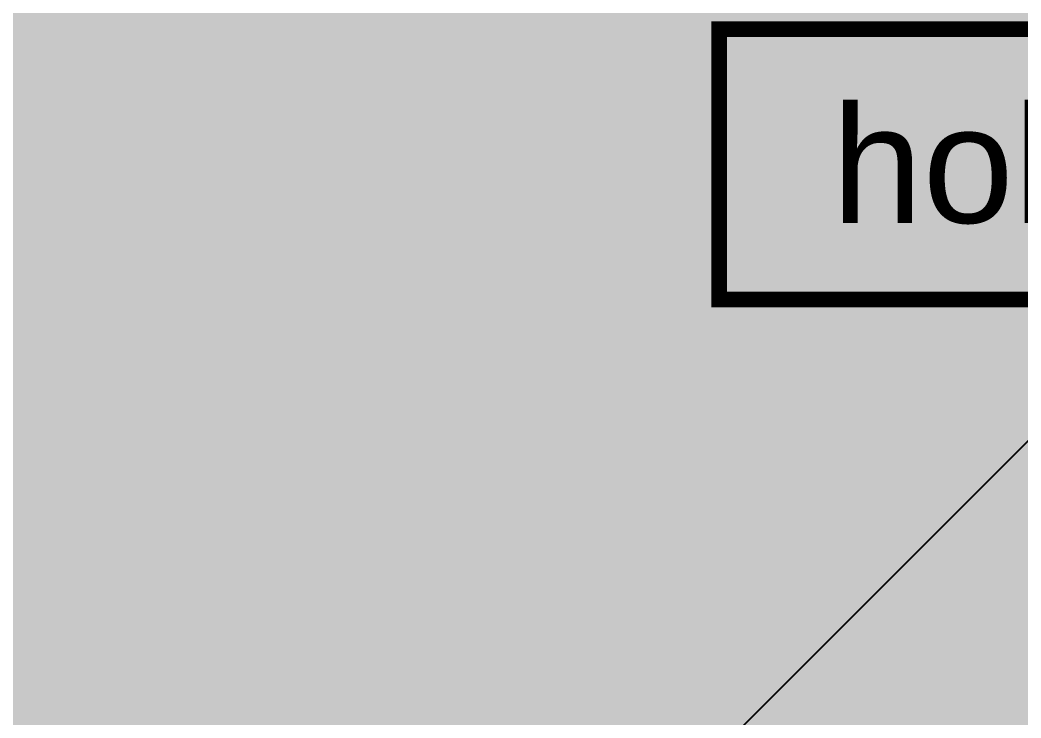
# Model space of a CAD drawing. Header units: metres. Extents: x 349122 to 349453, y 9281252 to 9281971.
# Drawn here: x 349264.2969 to 349264.5192, y 9281654.214 to 9281654.3691 of the extents above; entities that cross this region are included whole.
import ezdxf
from ezdxf.enums import TextEntityAlignment as Align

# ---------------------------------------------------------------- set-up
doc = ezdxf.new("R2010")
doc.units = ezdxf.units.M
doc.header["$LTSCALE"] = 0.25
doc.layers.add('ISO-3D', color=7, linetype='CONTINUOUS', lineweight=13)
doc.layers.add('LLAMADAS-NUM', color=30, linetype='CONTINUOUS', lineweight=25, true_color=0xc05014)
doc.styles.get("Standard").update_dxf_attribs({"font": 'arial.ttf'})

msp = doc.modelspace()

# ---------------------------------------------------------------- linework, layer by layer
at = {"layer": 'ISO-3D', "true_color": 0x9e9c96}
for points in [[(349264.3098, 9281654.38087), (349264.32279, 9281654.37337), (349264.29687, 9281654.3734), (349264.30986, 9281654.3659)], [(349264.33572, 9281654.38083), (349264.34871, 9281654.37333), (349264.32279, 9281654.37337), (349264.33578, 9281654.36587)], [(349264.36164, 9281654.38079), (349264.37463, 9281654.37329), (349264.34871, 9281654.37333), (349264.3617, 9281654.36583)], [(349264.38755, 9281654.38076), (349264.40054, 9281654.37326), (349264.37463, 9281654.37329), (349264.38762, 9281654.36579)], [(349264.41347, 9281654.38072), (349264.42646, 9281654.37322), (349264.40054, 9281654.37326), (349264.41353, 9281654.36576)], [(349264.43939, 9281654.38068), (349264.45238, 9281654.37318), (349264.42646, 9281654.37322), (349264.43945, 9281654.36572)], [(349264.46531, 9281654.38065), (349264.4783, 9281654.37315), (349264.45238, 9281654.37318), (349264.46537, 9281654.36568)], [(349264.49122, 9281654.38061), (349264.50421, 9281654.37311), (349264.4783, 9281654.37315), (349264.49129, 9281654.36565)], [(349264.51714, 9281654.38057), (349264.53013, 9281654.37307), (349264.50421, 9281654.37311), (349264.5172, 9281654.36561)], [(349264.29996, 9281654.37715), (349264.31282, 9281654.36973), (349264.28725, 9281654.36982), (349264.30011, 9281654.36239)], [(349264.32552, 9281654.37706), (349264.33838, 9281654.36964), (349264.31282, 9281654.36973), (349264.32567, 9281654.3623)], [(349264.35108, 9281654.37697), (349264.36394, 9281654.36955), (349264.33838, 9281654.36964), (349264.35124, 9281654.36221)], [(349264.37664, 9281654.37688), (349264.3895, 9281654.36945), (349264.36394, 9281654.36955), (349264.3768, 9281654.36212)], [(349264.4022, 9281654.37679), (349264.41506, 9281654.36936), (349264.3895, 9281654.36945), (349264.40236, 9281654.36203)], [(349264.42805, 9281654.37686), (349264.44091, 9281654.36944), (349264.41506, 9281654.36936), (349264.42792, 9281654.36194)], [(349264.4539, 9281654.37694), (349264.46676, 9281654.36952), (349264.44091, 9281654.36944), (349264.45377, 9281654.36202)], [(349264.47975, 9281654.37702), (349264.49261, 9281654.36959), (349264.46676, 9281654.36952), (349264.47962, 9281654.36209)], [(349264.5056, 9281654.37709), (349264.51846, 9281654.36967), (349264.49261, 9281654.36959), (349264.50547, 9281654.36217)], [(349264.53145, 9281654.37717), (349264.54431, 9281654.36974), (349264.51846, 9281654.36967), (349264.53132, 9281654.36224)], [(349264.29687, 9281654.3734), (349264.30986, 9281654.3659), (349264.28395, 9281654.36594), (349264.29694, 9281654.35844)], [(349264.32279, 9281654.37337), (349264.33578, 9281654.36587), (349264.30986, 9281654.3659), (349264.32285, 9281654.3584)], [(349264.34871, 9281654.37333), (349264.3617, 9281654.36583), (349264.33578, 9281654.36587), (349264.34877, 9281654.35837)], [(349264.37463, 9281654.37329), (349264.38762, 9281654.36579), (349264.3617, 9281654.36583), (349264.37469, 9281654.35833)], [(349264.40054, 9281654.37326), (349264.41353, 9281654.36576), (349264.38762, 9281654.36579), (349264.40061, 9281654.35829)], [(349264.42646, 9281654.37322), (349264.43945, 9281654.36572), (349264.41353, 9281654.36576), (349264.42652, 9281654.35826)], [(349264.45238, 9281654.37318), (349264.46537, 9281654.36568), (349264.43945, 9281654.36572), (349264.45244, 9281654.35822)], [(349264.4783, 9281654.37315), (349264.49129, 9281654.36565), (349264.46537, 9281654.36568), (349264.47836, 9281654.35818)], [(349264.50421, 9281654.37311), (349264.5172, 9281654.36561), (349264.49129, 9281654.36565), (349264.50428, 9281654.35815)], [(349264.53013, 9281654.37307), (349264.54312, 9281654.36557), (349264.5172, 9281654.36561), (349264.53019, 9281654.35811)], [(349264.28725, 9281654.36982), (349264.30011, 9281654.36239), (349264.27455, 9281654.36248), (349264.28741, 9281654.35506)], [(349264.31282, 9281654.36973), (349264.32567, 9281654.3623), (349264.30011, 9281654.36239), (349264.31297, 9281654.35497)], [(349264.33838, 9281654.36964), (349264.35124, 9281654.36221), (349264.32567, 9281654.3623), (349264.33853, 9281654.35488)], [(349264.36394, 9281654.36955), (349264.3768, 9281654.36212), (349264.35124, 9281654.36221), (349264.36409, 9281654.35479)], [(349264.3895, 9281654.36945), (349264.40236, 9281654.36203), (349264.3768, 9281654.36212), (349264.38966, 9281654.3547)], [(349264.41506, 9281654.36936), (349264.42792, 9281654.36194), (349264.40236, 9281654.36203), (349264.41522, 9281654.35461)], [(349264.44091, 9281654.36944), (349264.45377, 9281654.36202), (349264.42792, 9281654.36194), (349264.44078, 9281654.35452)], [(349264.46676, 9281654.36952), (349264.47962, 9281654.36209), (349264.45377, 9281654.36202), (349264.46663, 9281654.35459)], [(349264.49261, 9281654.36959), (349264.50547, 9281654.36217), (349264.47962, 9281654.36209), (349264.49248, 9281654.35467)], [(349264.51846, 9281654.36967), (349264.53132, 9281654.36224), (349264.50547, 9281654.36217), (349264.51833, 9281654.35474)], [(349264.28395, 9281654.36594), (349264.29694, 9281654.35844), (349264.27102, 9281654.35848), (349264.28401, 9281654.35098)], [(349264.30986, 9281654.3659), (349264.32285, 9281654.3584), (349264.29694, 9281654.35844), (349264.30993, 9281654.35094)], [(349264.33578, 9281654.36587), (349264.34877, 9281654.35837), (349264.32285, 9281654.3584), (349264.33585, 9281654.3509)], [(349264.3617, 9281654.36583), (349264.37469, 9281654.35833), (349264.34877, 9281654.35837), (349264.36176, 9281654.35087)], [(349264.38762, 9281654.36579), (349264.40061, 9281654.35829), (349264.37469, 9281654.35833), (349264.38768, 9281654.35083)], [(349264.41353, 9281654.36576), (349264.42652, 9281654.35826), (349264.40061, 9281654.35829), (349264.4136, 9281654.35079)], [(349264.43945, 9281654.36572), (349264.45244, 9281654.35822), (349264.42652, 9281654.35826), (349264.43951, 9281654.35076)], [(349264.46537, 9281654.36568), (349264.47836, 9281654.35818), (349264.45244, 9281654.35822), (349264.46543, 9281654.35072)], [(349264.49129, 9281654.36565), (349264.50428, 9281654.35815), (349264.47836, 9281654.35818), (349264.49135, 9281654.35068)], [(349264.5172, 9281654.36561), (349264.53019, 9281654.35811), (349264.50428, 9281654.35815), (349264.51727, 9281654.35065)], [(349264.30011, 9281654.36239), (349264.31297, 9281654.35497), (349264.28741, 9281654.35506), (349264.30027, 9281654.34764)], [(349264.32567, 9281654.3623), (349264.33853, 9281654.35488), (349264.31297, 9281654.35497), (349264.32583, 9281654.34755)], [(349264.35124, 9281654.36221), (349264.36409, 9281654.35479), (349264.33853, 9281654.35488), (349264.35139, 9281654.34745)], [(349264.3768, 9281654.36212), (349264.38966, 9281654.3547), (349264.36409, 9281654.35479), (349264.37695, 9281654.34736)], [(349264.40236, 9281654.36203), (349264.41522, 9281654.35461), (349264.38966, 9281654.3547), (349264.40251, 9281654.34727)], [(349264.42792, 9281654.36194), (349264.44078, 9281654.35452), (349264.41522, 9281654.35461), (349264.42808, 9281654.34718)], [(349264.45377, 9281654.36202), (349264.46663, 9281654.35459), (349264.44078, 9281654.35452), (349264.45364, 9281654.34709)], [(349264.47962, 9281654.36209), (349264.49248, 9281654.35467), (349264.46663, 9281654.35459), (349264.47949, 9281654.34717)], [(349264.50547, 9281654.36217), (349264.51833, 9281654.35474), (349264.49248, 9281654.35467), (349264.50534, 9281654.34724)], [(349264.53132, 9281654.36224), (349264.54418, 9281654.35482), (349264.51833, 9281654.35474), (349264.53118, 9281654.34732)], [(349264.29694, 9281654.35844), (349264.30993, 9281654.35094), (349264.28401, 9281654.35098), (349264.297, 9281654.34348)], [(349264.32285, 9281654.3584), (349264.33585, 9281654.3509), (349264.30993, 9281654.35094), (349264.32292, 9281654.34344)], [(349264.34877, 9281654.35837), (349264.36176, 9281654.35087), (349264.33585, 9281654.3509), (349264.34884, 9281654.3434)], [(349264.37469, 9281654.35833), (349264.38768, 9281654.35083), (349264.36176, 9281654.35087), (349264.37475, 9281654.34337)], [(349264.40061, 9281654.35829), (349264.4136, 9281654.35079), (349264.38768, 9281654.35083), (349264.40067, 9281654.34333)], [(349264.42652, 9281654.35826), (349264.43951, 9281654.35076), (349264.4136, 9281654.35079), (349264.42659, 9281654.34329)], [(349264.45244, 9281654.35822), (349264.46543, 9281654.35072), (349264.43951, 9281654.35076), (349264.45251, 9281654.34326)], [(349264.47836, 9281654.35818), (349264.49135, 9281654.35068), (349264.46543, 9281654.35072), (349264.47842, 9281654.34322)], [(349264.50428, 9281654.35815), (349264.51727, 9281654.35065), (349264.49135, 9281654.35068), (349264.50434, 9281654.34318)], [(349264.53019, 9281654.35811), (349264.54318, 9281654.35061), (349264.51727, 9281654.35065), (349264.53026, 9281654.34315)], [(349264.28741, 9281654.35506), (349264.30027, 9281654.34764), (349264.27471, 9281654.34773), (349264.28757, 9281654.3403)], [(349264.31297, 9281654.35497), (349264.32583, 9281654.34755), (349264.30027, 9281654.34764), (349264.31313, 9281654.34021)], [(349264.33853, 9281654.35488), (349264.35139, 9281654.34745), (349264.32583, 9281654.34755), (349264.33869, 9281654.34012)], [(349264.36409, 9281654.35479), (349264.37695, 9281654.34736), (349264.35139, 9281654.34745), (349264.36425, 9281654.34003)], [(349264.38966, 9281654.3547), (349264.40251, 9281654.34727), (349264.37695, 9281654.34736), (349264.38981, 9281654.33994)], [(349264.41522, 9281654.35461), (349264.42808, 9281654.34718), (349264.40251, 9281654.34727), (349264.41537, 9281654.33985)], [(349264.44078, 9281654.35452), (349264.45364, 9281654.34709), (349264.42808, 9281654.34718), (349264.44093, 9281654.33976)], [(349264.46663, 9281654.35459), (349264.47949, 9281654.34717), (349264.45364, 9281654.34709), (349264.4665, 9281654.33967)], [(349264.49248, 9281654.35467), (349264.50534, 9281654.34724), (349264.47949, 9281654.34717), (349264.49234, 9281654.33974)], [(349264.51833, 9281654.35474), (349264.53118, 9281654.34732), (349264.50534, 9281654.34724), (349264.51819, 9281654.33982)], [(349264.28401, 9281654.35098), (349264.297, 9281654.34348), (349264.27108, 9281654.34351), (349264.28407, 9281654.33601)], [(349264.30993, 9281654.35094), (349264.32292, 9281654.34344), (349264.297, 9281654.34348), (349264.30999, 9281654.33598)], [(349264.33585, 9281654.3509), (349264.34884, 9281654.3434), (349264.32292, 9281654.34344), (349264.33591, 9281654.33594)], [(349264.36176, 9281654.35087), (349264.37475, 9281654.34337), (349264.34884, 9281654.3434), (349264.36183, 9281654.3359)], [(349264.38768, 9281654.35083), (349264.40067, 9281654.34333), (349264.37475, 9281654.34337), (349264.38774, 9281654.33587)], [(349264.4136, 9281654.35079), (349264.42659, 9281654.34329), (349264.40067, 9281654.34333), (349264.41366, 9281654.33583)], [(349264.43951, 9281654.35076), (349264.45251, 9281654.34326), (349264.42659, 9281654.34329), (349264.43958, 9281654.33579)], [(349264.46543, 9281654.35072), (349264.47842, 9281654.34322), (349264.45251, 9281654.34326), (349264.4655, 9281654.33576)], [(349264.49135, 9281654.35068), (349264.50434, 9281654.34318), (349264.47842, 9281654.34322), (349264.49141, 9281654.33572)], [(349264.51727, 9281654.35065), (349264.53026, 9281654.34315), (349264.50434, 9281654.34318), (349264.51733, 9281654.33568)], [(349264.30027, 9281654.34764), (349264.31313, 9281654.34021), (349264.28757, 9281654.3403), (349264.30043, 9281654.33288)], [(349264.32583, 9281654.34755), (349264.33869, 9281654.34012), (349264.31313, 9281654.34021), (349264.32599, 9281654.33279)], [(349264.35139, 9281654.34745), (349264.36425, 9281654.34003), (349264.33869, 9281654.34012), (349264.35155, 9281654.3327)], [(349264.37695, 9281654.34736), (349264.38981, 9281654.33994), (349264.36425, 9281654.34003), (349264.37711, 9281654.33261)], [(349264.40251, 9281654.34727), (349264.41537, 9281654.33985), (349264.38981, 9281654.33994), (349264.40267, 9281654.33252)], [(349264.42808, 9281654.34718), (349264.44093, 9281654.33976), (349264.41537, 9281654.33985), (349264.42823, 9281654.33242)], [(349264.45364, 9281654.34709), (349264.4665, 9281654.33967), (349264.44093, 9281654.33976), (349264.45379, 9281654.33233)], [(349264.47949, 9281654.34717), (349264.49234, 9281654.33974), (349264.4665, 9281654.33967), (349264.47935, 9281654.33224)], [(349264.50534, 9281654.34724), (349264.51819, 9281654.33982), (349264.49234, 9281654.33974), (349264.5052, 9281654.33232)], [(349264.53118, 9281654.34732), (349264.54404, 9281654.33989), (349264.51819, 9281654.33982), (349264.53105, 9281654.33239)], [(349264.297, 9281654.34348), (349264.30999, 9281654.33598), (349264.28407, 9281654.33601), (349264.29706, 9281654.32851)], [(349264.32292, 9281654.34344), (349264.33591, 9281654.33594), (349264.30999, 9281654.33598), (349264.32298, 9281654.32848)], [(349264.34884, 9281654.3434), (349264.36183, 9281654.3359), (349264.33591, 9281654.33594), (349264.3489, 9281654.32844)], [(349264.37475, 9281654.34337), (349264.38774, 9281654.33587), (349264.36183, 9281654.3359), (349264.37482, 9281654.3284)], [(349264.40067, 9281654.34333), (349264.41366, 9281654.33583), (349264.38774, 9281654.33587), (349264.40073, 9281654.32837)], [(349264.42659, 9281654.34329), (349264.43958, 9281654.33579), (349264.41366, 9281654.33583), (349264.42665, 9281654.32833)], [(349264.45251, 9281654.34326), (349264.4655, 9281654.33576), (349264.43958, 9281654.33579), (349264.45257, 9281654.32829)], [(349264.47842, 9281654.34322), (349264.49141, 9281654.33572), (349264.4655, 9281654.33576), (349264.47849, 9281654.32826)], [(349264.50434, 9281654.34318), (349264.51733, 9281654.33568), (349264.49141, 9281654.33572), (349264.5044, 9281654.32822)], [(349264.53026, 9281654.34315), (349264.54325, 9281654.33565), (349264.51733, 9281654.33568), (349264.53032, 9281654.32818)], [(349264.28757, 9281654.3403), (349264.30043, 9281654.33288), (349264.27487, 9281654.33297), (349264.28773, 9281654.32555)], [(349264.31313, 9281654.34021), (349264.32599, 9281654.33279), (349264.30043, 9281654.33288), (349264.31329, 9281654.32545)], [(349264.33869, 9281654.34012), (349264.35155, 9281654.3327), (349264.32599, 9281654.33279), (349264.33885, 9281654.32536)], [(349264.36425, 9281654.34003), (349264.37711, 9281654.33261), (349264.35155, 9281654.3327), (349264.36441, 9281654.32527)], [(349264.38981, 9281654.33994), (349264.40267, 9281654.33252), (349264.37711, 9281654.33261), (349264.38997, 9281654.32518)], [(349264.41537, 9281654.33985), (349264.42823, 9281654.33242), (349264.40267, 9281654.33252), (349264.41553, 9281654.32509)], [(349264.44093, 9281654.33976), (349264.45379, 9281654.33233), (349264.42823, 9281654.33242), (349264.44109, 9281654.325)], [(349264.4665, 9281654.33967), (349264.47935, 9281654.33224), (349264.45379, 9281654.33233), (349264.46665, 9281654.32491)], [(349264.49234, 9281654.33974), (349264.5052, 9281654.33232), (349264.47935, 9281654.33224), (349264.49221, 9281654.32482)], [(349264.51819, 9281654.33982), (349264.53105, 9281654.33239), (349264.5052, 9281654.33232), (349264.51806, 9281654.32489)], [(349264.28407, 9281654.33601), (349264.29706, 9281654.32851), (349264.27115, 9281654.32855), (349264.28414, 9281654.32105)], [(349264.30999, 9281654.33598), (349264.32298, 9281654.32848), (349264.29706, 9281654.32851), (349264.31005, 9281654.32101)], [(349264.33591, 9281654.33594), (349264.3489, 9281654.32844), (349264.32298, 9281654.32848), (349264.33597, 9281654.32098)], [(349264.36183, 9281654.3359), (349264.37482, 9281654.3284), (349264.3489, 9281654.32844), (349264.36189, 9281654.32094)], [(349264.38774, 9281654.33587), (349264.40073, 9281654.32837), (349264.37482, 9281654.3284), (349264.38781, 9281654.3209)], [(349264.41366, 9281654.33583), (349264.42665, 9281654.32833), (349264.40073, 9281654.32837), (349264.41372, 9281654.32087)], [(349264.43958, 9281654.33579), (349264.45257, 9281654.32829), (349264.42665, 9281654.32833), (349264.43964, 9281654.32083)], [(349264.4655, 9281654.33576), (349264.47849, 9281654.32826), (349264.45257, 9281654.32829), (349264.46556, 9281654.32079)], [(349264.49141, 9281654.33572), (349264.5044, 9281654.32822), (349264.47849, 9281654.32826), (349264.49148, 9281654.32076)], [(349264.51733, 9281654.33568), (349264.53032, 9281654.32818), (349264.5044, 9281654.32822), (349264.51739, 9281654.32072)], [(349264.30043, 9281654.33288), (349264.31329, 9281654.32545), (349264.28773, 9281654.32555), (349264.30059, 9281654.31812)], [(349264.32599, 9281654.33279), (349264.33885, 9281654.32536), (349264.31329, 9281654.32545), (349264.32615, 9281654.31803)], [(349264.35155, 9281654.3327), (349264.36441, 9281654.32527), (349264.33885, 9281654.32536), (349264.35171, 9281654.31794)], [(349264.37711, 9281654.33261), (349264.38997, 9281654.32518), (349264.36441, 9281654.32527), (349264.37727, 9281654.31785)], [(349264.40267, 9281654.33252), (349264.41553, 9281654.32509), (349264.38997, 9281654.32518), (349264.40283, 9281654.31776)], [(349264.42823, 9281654.33242), (349264.44109, 9281654.325), (349264.41553, 9281654.32509), (349264.42839, 9281654.31767)], [(349264.45379, 9281654.33233), (349264.46665, 9281654.32491), (349264.44109, 9281654.325), (349264.45395, 9281654.31758)], [(349264.47935, 9281654.33224), (349264.49221, 9281654.32482), (349264.46665, 9281654.32491), (349264.47951, 9281654.31748)], [(349264.5052, 9281654.33232), (349264.51806, 9281654.32489), (349264.49221, 9281654.32482), (349264.50507, 9281654.31739)], [(349264.53105, 9281654.33239), (349264.54391, 9281654.32497), (349264.51806, 9281654.32489), (349264.53092, 9281654.31747)], [(349264.29706, 9281654.32851), (349264.31005, 9281654.32101), (349264.28414, 9281654.32105), (349264.29713, 9281654.31355)], [(349264.32298, 9281654.32848), (349264.33597, 9281654.32098), (349264.31005, 9281654.32101), (349264.32304, 9281654.31351)], [(349264.3489, 9281654.32844), (349264.36189, 9281654.32094), (349264.33597, 9281654.32098), (349264.34896, 9281654.31348)], [(349264.37482, 9281654.3284), (349264.38781, 9281654.3209), (349264.36189, 9281654.32094), (349264.37488, 9281654.31344)], [(349264.40073, 9281654.32837), (349264.41372, 9281654.32087), (349264.38781, 9281654.3209), (349264.4008, 9281654.3134)], [(349264.42665, 9281654.32833), (349264.43964, 9281654.32083), (349264.41372, 9281654.32087), (349264.42671, 9281654.31337)], [(349264.45257, 9281654.32829), (349264.46556, 9281654.32079), (349264.43964, 9281654.32083), (349264.45263, 9281654.31333)], [(349264.47849, 9281654.32826), (349264.49148, 9281654.32076), (349264.46556, 9281654.32079), (349264.47855, 9281654.31329)], [(349264.5044, 9281654.32822), (349264.51739, 9281654.32072), (349264.49148, 9281654.32076), (349264.50447, 9281654.31326)], [(349264.53032, 9281654.32818), (349264.54331, 9281654.32068), (349264.51739, 9281654.32072), (349264.53038, 9281654.31322)], [(349264.28773, 9281654.32555), (349264.30059, 9281654.31812), (349264.27502, 9281654.31821), (349264.28788, 9281654.31079)], [(349264.31329, 9281654.32545), (349264.32615, 9281654.31803), (349264.30059, 9281654.31812), (349264.31344, 9281654.3107)], [(349264.33885, 9281654.32536), (349264.35171, 9281654.31794), (349264.32615, 9281654.31803), (349264.33901, 9281654.31061)], [(349264.36441, 9281654.32527), (349264.37727, 9281654.31785), (349264.35171, 9281654.31794), (349264.36457, 9281654.31052)], [(349264.38997, 9281654.32518), (349264.40283, 9281654.31776), (349264.37727, 9281654.31785), (349264.39013, 9281654.31042)], [(349264.41553, 9281654.32509), (349264.42839, 9281654.31767), (349264.40283, 9281654.31776), (349264.41569, 9281654.31033)], [(349264.44109, 9281654.325), (349264.45395, 9281654.31758), (349264.42839, 9281654.31767), (349264.44125, 9281654.31024)], [(349264.46665, 9281654.32491), (349264.47951, 9281654.31748), (349264.45395, 9281654.31758), (349264.46681, 9281654.31015)], [(349264.49221, 9281654.32482), (349264.50507, 9281654.31739), (349264.47951, 9281654.31748), (349264.49237, 9281654.31006)], [(349264.51806, 9281654.32489), (349264.53092, 9281654.31747), (349264.50507, 9281654.31739), (349264.51793, 9281654.30997)], [(349264.28414, 9281654.32105), (349264.29713, 9281654.31355), (349264.27121, 9281654.31359), (349264.2842, 9281654.30609)], [(349264.31005, 9281654.32101), (349264.32304, 9281654.31351), (349264.29713, 9281654.31355), (349264.31012, 9281654.30605)], [(349264.33597, 9281654.32098), (349264.34896, 9281654.31348), (349264.32304, 9281654.31351), (349264.33604, 9281654.30601)], [(349264.36189, 9281654.32094), (349264.37488, 9281654.31344), (349264.34896, 9281654.31348), (349264.36195, 9281654.30598)], [(349264.38781, 9281654.3209), (349264.4008, 9281654.3134), (349264.37488, 9281654.31344), (349264.38787, 9281654.30594)], [(349264.41372, 9281654.32087), (349264.42671, 9281654.31337), (349264.4008, 9281654.3134), (349264.41379, 9281654.3059)], [(349264.43964, 9281654.32083), (349264.45263, 9281654.31333), (349264.42671, 9281654.31337), (349264.4397, 9281654.30587)], [(349264.46556, 9281654.32079), (349264.47855, 9281654.31329), (349264.45263, 9281654.31333), (349264.46562, 9281654.30583)], [(349264.49148, 9281654.32076), (349264.50447, 9281654.31326), (349264.47855, 9281654.31329), (349264.49154, 9281654.30579)], [(349264.51739, 9281654.32072), (349264.53038, 9281654.31322), (349264.50447, 9281654.31326), (349264.51746, 9281654.30576)], [(349264.30059, 9281654.31812), (349264.31344, 9281654.3107), (349264.28788, 9281654.31079), (349264.30074, 9281654.30336)], [(349264.32615, 9281654.31803), (349264.33901, 9281654.31061), (349264.31344, 9281654.3107), (349264.3263, 9281654.30327)], [(349264.35171, 9281654.31794), (349264.36457, 9281654.31052), (349264.33901, 9281654.31061), (349264.35186, 9281654.30318)], [(349264.37727, 9281654.31785), (349264.39013, 9281654.31042), (349264.36457, 9281654.31052), (349264.37743, 9281654.30309)], [(349264.40283, 9281654.31776), (349264.41569, 9281654.31033), (349264.39013, 9281654.31042), (349264.40299, 9281654.303)], [(349264.42839, 9281654.31767), (349264.44125, 9281654.31024), (349264.41569, 9281654.31033), (349264.42855, 9281654.30291)], [(349264.45395, 9281654.31758), (349264.46681, 9281654.31015), (349264.44125, 9281654.31024), (349264.45411, 9281654.30282)], [(349264.47951, 9281654.31748), (349264.49237, 9281654.31006), (349264.46681, 9281654.31015), (349264.47967, 9281654.30273)], [(349264.50507, 9281654.31739), (349264.51793, 9281654.30997), (349264.49237, 9281654.31006), (349264.50523, 9281654.30264)], [(349264.53092, 9281654.31747), (349264.54378, 9281654.31005), (349264.51793, 9281654.30997), (349264.53079, 9281654.30255)], [(349264.29713, 9281654.31355), (349264.31012, 9281654.30605), (349264.2842, 9281654.30609), (349264.29719, 9281654.29859)], [(349264.32304, 9281654.31351), (349264.33604, 9281654.30601), (349264.31012, 9281654.30605), (349264.32311, 9281654.29855)], [(349264.34896, 9281654.31348), (349264.36195, 9281654.30598), (349264.33604, 9281654.30601), (349264.34903, 9281654.29851)], [(349264.37488, 9281654.31344), (349264.38787, 9281654.30594), (349264.36195, 9281654.30598), (349264.37494, 9281654.29848)], [(349264.4008, 9281654.3134), (349264.41379, 9281654.3059), (349264.38787, 9281654.30594), (349264.40086, 9281654.29844)], [(349264.42671, 9281654.31337), (349264.4397, 9281654.30587), (349264.41379, 9281654.3059), (349264.42678, 9281654.2984)], [(349264.45263, 9281654.31333), (349264.46562, 9281654.30583), (349264.4397, 9281654.30587), (349264.4527, 9281654.29837)], [(349264.47855, 9281654.31329), (349264.49154, 9281654.30579), (349264.46562, 9281654.30583), (349264.47861, 9281654.29833)], [(349264.50447, 9281654.31326), (349264.51746, 9281654.30576), (349264.49154, 9281654.30579), (349264.50453, 9281654.29829)], [(349264.53038, 9281654.31322), (349264.54337, 9281654.30572), (349264.51746, 9281654.30576), (349264.53045, 9281654.29826)], [(349264.28788, 9281654.31079), (349264.30074, 9281654.30336), (349264.27518, 9281654.30345), (349264.28804, 9281654.29603)], [(349264.31344, 9281654.3107), (349264.3263, 9281654.30327), (349264.30074, 9281654.30336), (349264.3136, 9281654.29594)], [(349264.33901, 9281654.31061), (349264.35186, 9281654.30318), (349264.3263, 9281654.30327), (349264.33916, 9281654.29585)], [(349264.36457, 9281654.31052), (349264.37743, 9281654.30309), (349264.35186, 9281654.30318), (349264.36472, 9281654.29576)], [(349264.39013, 9281654.31042), (349264.40299, 9281654.303), (349264.37743, 9281654.30309), (349264.39029, 9281654.29567)], [(349264.41569, 9281654.31033), (349264.42855, 9281654.30291), (349264.40299, 9281654.303), (349264.41585, 9281654.29558)], [(349264.44125, 9281654.31024), (349264.45411, 9281654.30282), (349264.42855, 9281654.30291), (349264.44141, 9281654.29548)], [(349264.46681, 9281654.31015), (349264.47967, 9281654.30273), (349264.45411, 9281654.30282), (349264.46697, 9281654.29539)], [(349264.49237, 9281654.31006), (349264.50523, 9281654.30264), (349264.47967, 9281654.30273), (349264.49253, 9281654.2953)], [(349264.51793, 9281654.30997), (349264.53079, 9281654.30255), (349264.50523, 9281654.30264), (349264.51809, 9281654.29521)], [(349264.2842, 9281654.30609), (349264.29719, 9281654.29859), (349264.27127, 9281654.29862), (349264.28426, 9281654.29112)], [(349264.31012, 9281654.30605), (349264.32311, 9281654.29855), (349264.29719, 9281654.29859), (349264.31018, 9281654.29109)], [(349264.33604, 9281654.30601), (349264.34903, 9281654.29851), (349264.32311, 9281654.29855), (349264.3361, 9281654.29105)], [(349264.36195, 9281654.30598), (349264.37494, 9281654.29848), (349264.34903, 9281654.29851), (349264.36202, 9281654.29101)], [(349264.38787, 9281654.30594), (349264.40086, 9281654.29844), (349264.37494, 9281654.29848), (349264.38793, 9281654.29098)], [(349264.41379, 9281654.3059), (349264.42678, 9281654.2984), (349264.40086, 9281654.29844), (349264.41385, 9281654.29094)], [(349264.4397, 9281654.30587), (349264.4527, 9281654.29837), (349264.42678, 9281654.2984), (349264.43977, 9281654.2909)], [(349264.46562, 9281654.30583), (349264.47861, 9281654.29833), (349264.4527, 9281654.29837), (349264.46569, 9281654.29087)], [(349264.49154, 9281654.30579), (349264.50453, 9281654.29829), (349264.47861, 9281654.29833), (349264.4916, 9281654.29083)], [(349264.51746, 9281654.30576), (349264.53045, 9281654.29826), (349264.50453, 9281654.29829), (349264.51752, 9281654.29079)], [(349264.30074, 9281654.30336), (349264.3136, 9281654.29594), (349264.28804, 9281654.29603), (349264.3009, 9281654.28861)], [(349264.3263, 9281654.30327), (349264.33916, 9281654.29585), (349264.3136, 9281654.29594), (349264.32646, 9281654.28852)], [(349264.35186, 9281654.30318), (349264.36472, 9281654.29576), (349264.33916, 9281654.29585), (349264.35202, 9281654.28842)], [(349264.37743, 9281654.30309), (349264.39029, 9281654.29567), (349264.36472, 9281654.29576), (349264.37758, 9281654.28833)], [(349264.40299, 9281654.303), (349264.41585, 9281654.29558), (349264.39029, 9281654.29567), (349264.40314, 9281654.28824)], [(349264.42855, 9281654.30291), (349264.44141, 9281654.29548), (349264.41585, 9281654.29558), (349264.42871, 9281654.28815)], [(349264.45411, 9281654.30282), (349264.46697, 9281654.29539), (349264.44141, 9281654.29548), (349264.45427, 9281654.28806)], [(349264.47967, 9281654.30273), (349264.49253, 9281654.2953), (349264.46697, 9281654.29539), (349264.47983, 9281654.28797)], [(349264.50523, 9281654.30264), (349264.51809, 9281654.29521), (349264.49253, 9281654.2953), (349264.50539, 9281654.28788)], [(349264.53079, 9281654.30255), (349264.54365, 9281654.29512), (349264.51809, 9281654.29521), (349264.53095, 9281654.28779)], [(349264.29719, 9281654.29859), (349264.31018, 9281654.29109), (349264.28426, 9281654.29112), (349264.29725, 9281654.28362)], [(349264.32311, 9281654.29855), (349264.3361, 9281654.29105), (349264.31018, 9281654.29109), (349264.32317, 9281654.28359)], [(349264.34903, 9281654.29851), (349264.36202, 9281654.29101), (349264.3361, 9281654.29105), (349264.34909, 9281654.28355)], [(349264.37494, 9281654.29848), (349264.38793, 9281654.29098), (349264.36202, 9281654.29101), (349264.37501, 9281654.28351)], [(349264.40086, 9281654.29844), (349264.41385, 9281654.29094), (349264.38793, 9281654.29098), (349264.40092, 9281654.28348)], [(349264.42678, 9281654.2984), (349264.43977, 9281654.2909), (349264.41385, 9281654.29094), (349264.42684, 9281654.28344)], [(349264.4527, 9281654.29837), (349264.46569, 9281654.29087), (349264.43977, 9281654.2909), (349264.45276, 9281654.2834)], [(349264.47861, 9281654.29833), (349264.4916, 9281654.29083), (349264.46569, 9281654.29087), (349264.47868, 9281654.28337)], [(349264.50453, 9281654.29829), (349264.51752, 9281654.29079), (349264.4916, 9281654.29083), (349264.50459, 9281654.28333)], [(349264.53045, 9281654.29826), (349264.54344, 9281654.29076), (349264.51752, 9281654.29079), (349264.53051, 9281654.28329)], [(349264.28804, 9281654.29603), (349264.3009, 9281654.28861), (349264.27534, 9281654.2887), (349264.2882, 9281654.28127)], [(349264.3136, 9281654.29594), (349264.32646, 9281654.28852), (349264.3009, 9281654.28861), (349264.31376, 9281654.28118)], [(349264.33916, 9281654.29585), (349264.35202, 9281654.28842), (349264.32646, 9281654.28852), (349264.33932, 9281654.28109)], [(349264.36472, 9281654.29576), (349264.37758, 9281654.28833), (349264.35202, 9281654.28842), (349264.36488, 9281654.281)], [(349264.39029, 9281654.29567), (349264.40314, 9281654.28824), (349264.37758, 9281654.28833), (349264.39044, 9281654.28091)], [(349264.41585, 9281654.29558), (349264.42871, 9281654.28815), (349264.40314, 9281654.28824), (349264.416, 9281654.28082)], [(349264.44141, 9281654.29548), (349264.45427, 9281654.28806), (349264.42871, 9281654.28815), (349264.44156, 9281654.28073)], [(349264.46697, 9281654.29539), (349264.47983, 9281654.28797), (349264.45427, 9281654.28806), (349264.46713, 9281654.28064)], [(349264.49253, 9281654.2953), (349264.50539, 9281654.28788), (349264.47983, 9281654.28797), (349264.49269, 9281654.28055)], [(349264.51809, 9281654.29521), (349264.53095, 9281654.28779), (349264.50539, 9281654.28788), (349264.51825, 9281654.28045)], [(349264.28426, 9281654.29112), (349264.29725, 9281654.28362), (349264.27134, 9281654.28366), (349264.28433, 9281654.27616)], [(349264.31018, 9281654.29109), (349264.32317, 9281654.28359), (349264.29725, 9281654.28362), (349264.31024, 9281654.27612)], [(349264.3361, 9281654.29105), (349264.34909, 9281654.28355), (349264.32317, 9281654.28359), (349264.33616, 9281654.27609)], [(349264.36202, 9281654.29101), (349264.37501, 9281654.28351), (349264.34909, 9281654.28355), (349264.36208, 9281654.27605)], [(349264.38793, 9281654.29098), (349264.40092, 9281654.28348), (349264.37501, 9281654.28351), (349264.388, 9281654.27601)], [(349264.41385, 9281654.29094), (349264.42684, 9281654.28344), (349264.40092, 9281654.28348), (349264.41391, 9281654.27598)], [(349264.43977, 9281654.2909), (349264.45276, 9281654.2834), (349264.42684, 9281654.28344), (349264.43983, 9281654.27594)], [(349264.46569, 9281654.29087), (349264.47868, 9281654.28337), (349264.45276, 9281654.2834), (349264.46575, 9281654.2759)], [(349264.4916, 9281654.29083), (349264.50459, 9281654.28333), (349264.47868, 9281654.28337), (349264.49167, 9281654.27587)], [(349264.51752, 9281654.29079), (349264.53051, 9281654.28329), (349264.50459, 9281654.28333), (349264.51758, 9281654.27583)], [(349264.3009, 9281654.28861), (349264.31376, 9281654.28118), (349264.2882, 9281654.28127), (349264.30106, 9281654.27385)], [(349264.32646, 9281654.28852), (349264.33932, 9281654.28109), (349264.31376, 9281654.28118), (349264.32662, 9281654.27376)], [(349264.35202, 9281654.28842), (349264.36488, 9281654.281), (349264.33932, 9281654.28109), (349264.35218, 9281654.27367)], [(349264.37758, 9281654.28833), (349264.39044, 9281654.28091), (349264.36488, 9281654.281), (349264.37774, 9281654.27358)], [(349264.40314, 9281654.28824), (349264.416, 9281654.28082), (349264.39044, 9281654.28091), (349264.4033, 9281654.27348)], [(349264.42871, 9281654.28815), (349264.44156, 9281654.28073), (349264.416, 9281654.28082), (349264.42886, 9281654.27339)], [(349264.45427, 9281654.28806), (349264.46713, 9281654.28064), (349264.44156, 9281654.28073), (349264.45442, 9281654.2733)], [(349264.47983, 9281654.28797), (349264.49269, 9281654.28055), (349264.46713, 9281654.28064), (349264.47998, 9281654.27321)], [(349264.50539, 9281654.28788), (349264.51825, 9281654.28045), (349264.49269, 9281654.28055), (349264.50555, 9281654.27312)], [(349264.53095, 9281654.28779), (349264.54381, 9281654.28036), (349264.51825, 9281654.28045), (349264.53111, 9281654.27303)], [(349264.29725, 9281654.28362), (349264.31024, 9281654.27612), (349264.28433, 9281654.27616), (349264.29732, 9281654.26866)], [(349264.32317, 9281654.28359), (349264.33616, 9281654.27609), (349264.31024, 9281654.27612), (349264.32323, 9281654.26862)], [(349264.34909, 9281654.28355), (349264.36208, 9281654.27605), (349264.33616, 9281654.27609), (349264.34915, 9281654.26859)], [(349264.37501, 9281654.28351), (349264.388, 9281654.27601), (349264.36208, 9281654.27605), (349264.37507, 9281654.26855)], [(349264.40092, 9281654.28348), (349264.41391, 9281654.27598), (349264.388, 9281654.27601), (349264.40099, 9281654.26851)], [(349264.42684, 9281654.28344), (349264.43983, 9281654.27594), (349264.41391, 9281654.27598), (349264.4269, 9281654.26848)], [(349264.45276, 9281654.2834), (349264.46575, 9281654.2759), (349264.43983, 9281654.27594), (349264.45282, 9281654.26844)], [(349264.47868, 9281654.28337), (349264.49167, 9281654.27587), (349264.46575, 9281654.2759), (349264.47874, 9281654.2684)], [(349264.50459, 9281654.28333), (349264.51758, 9281654.27583), (349264.49167, 9281654.27587), (349264.50466, 9281654.26837)], [(349264.53051, 9281654.28329), (349264.5435, 9281654.27579), (349264.51758, 9281654.27583), (349264.53057, 9281654.26833)], [(349264.2882, 9281654.28127), (349264.30106, 9281654.27385), (349264.2755, 9281654.27394), (349264.28836, 9281654.26652)], [(349264.31376, 9281654.28118), (349264.32662, 9281654.27376), (349264.30106, 9281654.27385), (349264.31392, 9281654.26642)], [(349264.33932, 9281654.28109), (349264.35218, 9281654.27367), (349264.32662, 9281654.27376), (349264.33948, 9281654.26633)], [(349264.36488, 9281654.281), (349264.37774, 9281654.27358), (349264.35218, 9281654.27367), (349264.36504, 9281654.26624)], [(349264.39044, 9281654.28091), (349264.4033, 9281654.27348), (349264.37774, 9281654.27358), (349264.3906, 9281654.26615)], [(349264.416, 9281654.28082), (349264.42886, 9281654.27339), (349264.4033, 9281654.27348), (349264.41616, 9281654.26606)], [(349264.44156, 9281654.28073), (349264.45442, 9281654.2733), (349264.42886, 9281654.27339), (349264.44172, 9281654.26597)], [(349264.46713, 9281654.28064), (349264.47998, 9281654.27321), (349264.45442, 9281654.2733), (349264.46728, 9281654.26588)], [(349264.49269, 9281654.28055), (349264.50555, 9281654.27312), (349264.47998, 9281654.27321), (349264.49284, 9281654.26579)], [(349264.51825, 9281654.28045), (349264.53111, 9281654.27303), (349264.50555, 9281654.27312), (349264.5184, 9281654.2657)], [(349264.28433, 9281654.27616), (349264.29732, 9281654.26866), (349264.2714, 9281654.2687), (349264.28439, 9281654.2612)], [(349264.31024, 9281654.27612), (349264.32323, 9281654.26862), (349264.29732, 9281654.26866), (349264.31031, 9281654.26116)], [(349264.33616, 9281654.27609), (349264.34915, 9281654.26859), (349264.32323, 9281654.26862), (349264.33623, 9281654.26112)], [(349264.36208, 9281654.27605), (349264.37507, 9281654.26855), (349264.34915, 9281654.26859), (349264.36214, 9281654.26109)], [(349264.388, 9281654.27601), (349264.40099, 9281654.26851), (349264.37507, 9281654.26855), (349264.38806, 9281654.26105)], [(349264.41391, 9281654.27598), (349264.4269, 9281654.26848), (349264.40099, 9281654.26851), (349264.41398, 9281654.26101)], [(349264.43983, 9281654.27594), (349264.45282, 9281654.26844), (349264.4269, 9281654.26848), (349264.43989, 9281654.26098)], [(349264.46575, 9281654.2759), (349264.47874, 9281654.2684), (349264.45282, 9281654.26844), (349264.46581, 9281654.26094)], [(349264.49167, 9281654.27587), (349264.50466, 9281654.26837), (349264.47874, 9281654.2684), (349264.49173, 9281654.2609)], [(349264.51758, 9281654.27583), (349264.53057, 9281654.26833), (349264.50466, 9281654.26837), (349264.51765, 9281654.26087)], [(349264.30106, 9281654.27385), (349264.31392, 9281654.26642), (349264.28836, 9281654.26652), (349264.30122, 9281654.25909)], [(349264.32662, 9281654.27376), (349264.33948, 9281654.26633), (349264.31392, 9281654.26642), (349264.32678, 9281654.259)], [(349264.35218, 9281654.27367), (349264.36504, 9281654.26624), (349264.33948, 9281654.26633), (349264.35234, 9281654.25891)], [(349264.37774, 9281654.27358), (349264.3906, 9281654.26615), (349264.36504, 9281654.26624), (349264.3779, 9281654.25882)], [(349264.4033, 9281654.27348), (349264.41616, 9281654.26606), (349264.3906, 9281654.26615), (349264.40346, 9281654.25873)], [(349264.42886, 9281654.27339), (349264.44172, 9281654.26597), (349264.41616, 9281654.26606), (349264.42902, 9281654.25864)], [(349264.45442, 9281654.2733), (349264.46728, 9281654.26588), (349264.44172, 9281654.26597), (349264.45458, 9281654.25855)], [(349264.47998, 9281654.27321), (349264.49284, 9281654.26579), (349264.46728, 9281654.26588), (349264.48014, 9281654.25845)], [(349264.50555, 9281654.27312), (349264.5184, 9281654.2657), (349264.49284, 9281654.26579), (349264.5057, 9281654.25836)], [(349264.53111, 9281654.27303), (349264.54397, 9281654.26561), (349264.5184, 9281654.2657), (349264.53126, 9281654.25827)], [(349264.29732, 9281654.26866), (349264.31031, 9281654.26116), (349264.28439, 9281654.2612), (349264.29738, 9281654.2537)], [(349264.32323, 9281654.26862), (349264.33623, 9281654.26112), (349264.31031, 9281654.26116), (349264.3233, 9281654.25366)], [(349264.34915, 9281654.26859), (349264.36214, 9281654.26109), (349264.33623, 9281654.26112), (349264.34922, 9281654.25362)], [(349264.37507, 9281654.26855), (349264.38806, 9281654.26105), (349264.36214, 9281654.26109), (349264.37513, 9281654.25359)], [(349264.40099, 9281654.26851), (349264.41398, 9281654.26101), (349264.38806, 9281654.26105), (349264.40105, 9281654.25355)], [(349264.4269, 9281654.26848), (349264.43989, 9281654.26098), (349264.41398, 9281654.26101), (349264.42697, 9281654.25351)], [(349264.45282, 9281654.26844), (349264.46581, 9281654.26094), (349264.43989, 9281654.26098), (349264.45289, 9281654.25348)], [(349264.47874, 9281654.2684), (349264.49173, 9281654.2609), (349264.46581, 9281654.26094), (349264.4788, 9281654.25344)], [(349264.50466, 9281654.26837), (349264.51765, 9281654.26087), (349264.49173, 9281654.2609), (349264.50472, 9281654.2534)], [(349264.53057, 9281654.26833), (349264.54356, 9281654.26083), (349264.51765, 9281654.26087), (349264.53064, 9281654.25337)], [(349264.28836, 9281654.26652), (349264.30122, 9281654.25909), (349264.27565, 9281654.25918), (349264.28851, 9281654.25176)], [(349264.31392, 9281654.26642), (349264.32678, 9281654.259), (349264.30122, 9281654.25909), (349264.31407, 9281654.25167)], [(349264.33948, 9281654.26633), (349264.35234, 9281654.25891), (349264.32678, 9281654.259), (349264.33964, 9281654.25158)], [(349264.36504, 9281654.26624), (349264.3779, 9281654.25882), (349264.35234, 9281654.25891), (349264.3652, 9281654.25148)], [(349264.3906, 9281654.26615), (349264.40346, 9281654.25873), (349264.3779, 9281654.25882), (349264.39076, 9281654.25139)], [(349264.41616, 9281654.26606), (349264.42902, 9281654.25864), (349264.40346, 9281654.25873), (349264.41632, 9281654.2513)], [(349264.44172, 9281654.26597), (349264.45458, 9281654.25855), (349264.42902, 9281654.25864), (349264.44188, 9281654.25121)], [(349264.46728, 9281654.26588), (349264.48014, 9281654.25845), (349264.45458, 9281654.25855), (349264.46744, 9281654.25112)], [(349264.49284, 9281654.26579), (349264.5057, 9281654.25836), (349264.48014, 9281654.25845), (349264.493, 9281654.25103)], [(349264.5184, 9281654.2657), (349264.53126, 9281654.25827), (349264.5057, 9281654.25836), (349264.51856, 9281654.25094)], [(349264.28439, 9281654.2612), (349264.29738, 9281654.2537), (349264.27146, 9281654.25373), (349264.28445, 9281654.24623)], [(349264.31031, 9281654.26116), (349264.3233, 9281654.25366), (349264.29738, 9281654.2537), (349264.31037, 9281654.2462)], [(349264.33623, 9281654.26112), (349264.34922, 9281654.25362), (349264.3233, 9281654.25366), (349264.33629, 9281654.24616)], [(349264.36214, 9281654.26109), (349264.37513, 9281654.25359), (349264.34922, 9281654.25362), (349264.36221, 9281654.24612)], [(349264.38806, 9281654.26105), (349264.40105, 9281654.25355), (349264.37513, 9281654.25359), (349264.38812, 9281654.24609)], [(349264.41398, 9281654.26101), (349264.42697, 9281654.25351), (349264.40105, 9281654.25355), (349264.41404, 9281654.24605)], [(349264.30122, 9281654.25909), (349264.31407, 9281654.25167), (349264.28851, 9281654.25176), (349264.30137, 9281654.24433)], [(349264.32678, 9281654.259), (349264.33964, 9281654.25158), (349264.31407, 9281654.25167), (349264.32693, 9281654.24424)], [(349264.35234, 9281654.25891), (349264.3652, 9281654.25148), (349264.33964, 9281654.25158), (349264.35249, 9281654.24415)], [(349264.3779, 9281654.25882), (349264.39076, 9281654.25139), (349264.3652, 9281654.25148), (349264.37806, 9281654.24406)], [(349264.43989, 9281654.26098), (349264.45289, 9281654.25348), (349264.42697, 9281654.25351), (349264.43996, 9281654.24601)], [(349264.46581, 9281654.26094), (349264.4788, 9281654.25344), (349264.45289, 9281654.25348), (349264.46588, 9281654.24598)], [(349264.49173, 9281654.2609), (349264.50472, 9281654.2534), (349264.4788, 9281654.25344), (349264.49179, 9281654.24594)], [(349264.51765, 9281654.26087), (349264.53064, 9281654.25337), (349264.50472, 9281654.2534), (349264.51771, 9281654.2459)], [(349264.40346, 9281654.25873), (349264.41632, 9281654.2513), (349264.39076, 9281654.25139), (349264.40362, 9281654.24397)], [(349264.42902, 9281654.25864), (349264.44188, 9281654.25121), (349264.41632, 9281654.2513), (349264.42918, 9281654.24388)], [(349264.45458, 9281654.25855), (349264.46744, 9281654.25112), (349264.44188, 9281654.25121), (349264.45474, 9281654.24379)], [(349264.48014, 9281654.25845), (349264.493, 9281654.25103), (349264.46744, 9281654.25112), (349264.4803, 9281654.2437)], [(349264.5057, 9281654.25836), (349264.51856, 9281654.25094), (349264.493, 9281654.25103), (349264.50586, 9281654.24361)], [(349264.53126, 9281654.25827), (349264.54412, 9281654.25085), (349264.51856, 9281654.25094), (349264.53142, 9281654.24352)], [(349264.29738, 9281654.2537), (349264.31037, 9281654.2462), (349264.28445, 9281654.24623), (349264.29744, 9281654.23873)], [(349264.3233, 9281654.25366), (349264.33629, 9281654.24616), (349264.31037, 9281654.2462), (349264.32336, 9281654.2387)], [(349264.34922, 9281654.25362), (349264.36221, 9281654.24612), (349264.33629, 9281654.24616), (349264.34928, 9281654.23866)], [(349264.37513, 9281654.25359), (349264.38812, 9281654.24609), (349264.36221, 9281654.24612), (349264.3752, 9281654.23862)], [(349264.40105, 9281654.25355), (349264.41404, 9281654.24605), (349264.38812, 9281654.24609), (349264.40111, 9281654.23859)], [(349264.42697, 9281654.25351), (349264.43996, 9281654.24601), (349264.41404, 9281654.24605), (349264.42703, 9281654.23855)], [(349264.45289, 9281654.25348), (349264.46588, 9281654.24598), (349264.43996, 9281654.24601), (349264.45295, 9281654.23851)], [(349264.4788, 9281654.25344), (349264.49179, 9281654.24594), (349264.46588, 9281654.24598), (349264.47887, 9281654.23848)], [(349264.50472, 9281654.2534), (349264.51771, 9281654.2459), (349264.49179, 9281654.24594), (349264.50478, 9281654.23844)], [(349264.53064, 9281654.25337), (349264.54363, 9281654.24587), (349264.51771, 9281654.2459), (349264.5307, 9281654.2384)], [(349264.28851, 9281654.25176), (349264.30137, 9281654.24433), (349264.27581, 9281654.24442), (349264.28867, 9281654.237)], [(349264.31407, 9281654.25167), (349264.32693, 9281654.24424), (349264.30137, 9281654.24433), (349264.31423, 9281654.23691)], [(349264.33964, 9281654.25158), (349264.35249, 9281654.24415), (349264.32693, 9281654.24424), (349264.33979, 9281654.23682)], [(349264.3652, 9281654.25148), (349264.37806, 9281654.24406), (349264.35249, 9281654.24415), (349264.36535, 9281654.23673)], [(349264.39076, 9281654.25139), (349264.40362, 9281654.24397), (349264.37806, 9281654.24406), (349264.39091, 9281654.23664)], [(349264.41632, 9281654.2513), (349264.42918, 9281654.24388), (349264.40362, 9281654.24397), (349264.41648, 9281654.23655)], [(349264.44188, 9281654.25121), (349264.45474, 9281654.24379), (349264.42918, 9281654.24388), (349264.44204, 9281654.23645)], [(349264.46744, 9281654.25112), (349264.4803, 9281654.2437), (349264.45474, 9281654.24379), (349264.4676, 9281654.23636)], [(349264.493, 9281654.25103), (349264.50586, 9281654.24361), (349264.4803, 9281654.2437), (349264.49316, 9281654.23627)], [(349264.51856, 9281654.25094), (349264.53142, 9281654.24352), (349264.50586, 9281654.24361), (349264.51872, 9281654.23618)], [(349264.28445, 9281654.24623), (349264.29744, 9281654.23873), (349264.27153, 9281654.23877), (349264.28452, 9281654.23127)], [(349264.31037, 9281654.2462), (349264.32336, 9281654.2387), (349264.29744, 9281654.23873), (349264.31043, 9281654.23123)], [(349264.33629, 9281654.24616), (349264.34928, 9281654.23866), (349264.32336, 9281654.2387), (349264.33635, 9281654.2312)], [(349264.36221, 9281654.24612), (349264.3752, 9281654.23862), (349264.34928, 9281654.23866), (349264.36227, 9281654.23116)], [(349264.38812, 9281654.24609), (349264.40111, 9281654.23859), (349264.3752, 9281654.23862), (349264.38819, 9281654.23112)], [(349264.41404, 9281654.24605), (349264.42703, 9281654.23855), (349264.40111, 9281654.23859), (349264.4141, 9281654.23109)], [(349264.43996, 9281654.24601), (349264.45295, 9281654.23851), (349264.42703, 9281654.23855), (349264.44002, 9281654.23105)], [(349264.46588, 9281654.24598), (349264.47887, 9281654.23848), (349264.45295, 9281654.23851), (349264.46594, 9281654.23101)], [(349264.49179, 9281654.24594), (349264.50478, 9281654.23844), (349264.47887, 9281654.23848), (349264.49186, 9281654.23098)], [(349264.51771, 9281654.2459), (349264.5307, 9281654.2384), (349264.50478, 9281654.23844), (349264.51777, 9281654.23094)], [(349264.30137, 9281654.24433), (349264.31423, 9281654.23691), (349264.28867, 9281654.237), (349264.30153, 9281654.22958)], [(349264.32693, 9281654.24424), (349264.33979, 9281654.23682), (349264.31423, 9281654.23691), (349264.32709, 9281654.22948)], [(349264.35249, 9281654.24415), (349264.36535, 9281654.23673), (349264.33979, 9281654.23682), (349264.35265, 9281654.22939)], [(349264.37806, 9281654.24406), (349264.39091, 9281654.23664), (349264.36535, 9281654.23673), (349264.37821, 9281654.2293)], [(349264.40362, 9281654.24397), (349264.41648, 9281654.23655), (349264.39091, 9281654.23664), (349264.40377, 9281654.22921)], [(349264.42918, 9281654.24388), (349264.44204, 9281654.23645), (349264.41648, 9281654.23655), (349264.42933, 9281654.22912)], [(349264.45474, 9281654.24379), (349264.4676, 9281654.23636), (349264.44204, 9281654.23645), (349264.4549, 9281654.22903)], [(349264.4803, 9281654.2437), (349264.49316, 9281654.23627), (349264.4676, 9281654.23636), (349264.48046, 9281654.22894)], [(349264.50586, 9281654.24361), (349264.51872, 9281654.23618), (349264.49316, 9281654.23627), (349264.50602, 9281654.22885)], [(349264.53142, 9281654.24352), (349264.54428, 9281654.23609), (349264.51872, 9281654.23618), (349264.53158, 9281654.22876)], [(349264.28867, 9281654.237), (349264.30153, 9281654.22958), (349264.27597, 9281654.22967), (349264.28883, 9281654.22224)], [(349264.29744, 9281654.23873), (349264.31043, 9281654.23123), (349264.28452, 9281654.23127), (349264.29751, 9281654.22377)], [(349264.31423, 9281654.23691), (349264.32709, 9281654.22948), (349264.30153, 9281654.22958), (349264.31439, 9281654.22215)], [(349264.32336, 9281654.2387), (349264.33635, 9281654.2312), (349264.31043, 9281654.23123), (349264.32343, 9281654.22373)], [(349264.33979, 9281654.23682), (349264.35265, 9281654.22939), (349264.32709, 9281654.22948), (349264.33995, 9281654.22206)], [(349264.34928, 9281654.23866), (349264.36227, 9281654.23116), (349264.33635, 9281654.2312), (349264.34934, 9281654.2237)], [(349264.36535, 9281654.23673), (349264.37821, 9281654.2293), (349264.35265, 9281654.22939), (349264.36551, 9281654.22197)], [(349264.3752, 9281654.23862), (349264.38819, 9281654.23112), (349264.36227, 9281654.23116), (349264.37526, 9281654.22366)], [(349264.39091, 9281654.23664), (349264.40377, 9281654.22921), (349264.37821, 9281654.2293), (349264.39107, 9281654.22188)], [(349264.40111, 9281654.23859), (349264.4141, 9281654.23109), (349264.38819, 9281654.23112), (349264.40118, 9281654.22362)], [(349264.41648, 9281654.23655), (349264.42933, 9281654.22912), (349264.40377, 9281654.22921), (349264.41663, 9281654.22179)], [(349264.42703, 9281654.23855), (349264.44002, 9281654.23105), (349264.4141, 9281654.23109), (349264.42709, 9281654.22359)], [(349264.45295, 9281654.23851), (349264.46594, 9281654.23101), (349264.44002, 9281654.23105), (349264.45301, 9281654.22355)], [(349264.47887, 9281654.23848), (349264.49186, 9281654.23098), (349264.46594, 9281654.23101), (349264.47893, 9281654.22351)], [(349264.50478, 9281654.23844), (349264.51777, 9281654.23094), (349264.49186, 9281654.23098), (349264.50485, 9281654.22348)], [(349264.5307, 9281654.2384), (349264.54369, 9281654.2309), (349264.51777, 9281654.23094), (349264.53076, 9281654.22344)], [(349264.44204, 9281654.23645), (349264.4549, 9281654.22903), (349264.42933, 9281654.22912), (349264.44219, 9281654.2217)], [(349264.4676, 9281654.23636), (349264.48046, 9281654.22894), (349264.4549, 9281654.22903), (349264.46775, 9281654.22161)], [(349264.49316, 9281654.23627), (349264.50602, 9281654.22885), (349264.48046, 9281654.22894), (349264.49332, 9281654.22152)], [(349264.51872, 9281654.23618), (349264.53158, 9281654.22876), (349264.50602, 9281654.22885), (349264.51888, 9281654.22142)], [(349264.28452, 9281654.23127), (349264.29751, 9281654.22377), (349264.27159, 9281654.2238), (349264.28458, 9281654.2163)], [(349264.31043, 9281654.23123), (349264.32343, 9281654.22373), (349264.29751, 9281654.22377), (349264.3105, 9281654.21627)], [(349264.33635, 9281654.2312), (349264.34934, 9281654.2237), (349264.32343, 9281654.22373), (349264.33642, 9281654.21623)], [(349264.36227, 9281654.23116), (349264.37526, 9281654.22366), (349264.34934, 9281654.2237), (349264.36233, 9281654.2162)], [(349264.38819, 9281654.23112), (349264.40118, 9281654.22362), (349264.37526, 9281654.22366), (349264.38825, 9281654.21616)], [(349264.4141, 9281654.23109), (349264.42709, 9281654.22359), (349264.40118, 9281654.22362), (349264.41417, 9281654.21612)], [(349264.44002, 9281654.23105), (349264.45301, 9281654.22355), (349264.42709, 9281654.22359), (349264.44008, 9281654.21609)], [(349264.46594, 9281654.23101), (349264.47893, 9281654.22351), (349264.45301, 9281654.22355), (349264.466, 9281654.21605)], [(349264.49186, 9281654.23098), (349264.50485, 9281654.22348), (349264.47893, 9281654.22351), (349264.49192, 9281654.21601)], [(349264.51777, 9281654.23094), (349264.53076, 9281654.22344), (349264.50485, 9281654.22348), (349264.51784, 9281654.21598)], [(349264.30153, 9281654.22958), (349264.31439, 9281654.22215), (349264.28883, 9281654.22224), (349264.30169, 9281654.21482)], [(349264.32709, 9281654.22948), (349264.33995, 9281654.22206), (349264.31439, 9281654.22215), (349264.32725, 9281654.21473)], [(349264.35265, 9281654.22939), (349264.36551, 9281654.22197), (349264.33995, 9281654.22206), (349264.35281, 9281654.21464)], [(349264.37821, 9281654.2293), (349264.39107, 9281654.22188), (349264.36551, 9281654.22197), (349264.37837, 9281654.21455)], [(349264.40377, 9281654.22921), (349264.41663, 9281654.22179), (349264.39107, 9281654.22188), (349264.40393, 9281654.21445)], [(349264.42933, 9281654.22912), (349264.44219, 9281654.2217), (349264.41663, 9281654.22179), (349264.42949, 9281654.21436)], [(349264.4549, 9281654.22903), (349264.46775, 9281654.22161), (349264.44219, 9281654.2217), (349264.45505, 9281654.21427)], [(349264.48046, 9281654.22894), (349264.49332, 9281654.22152), (349264.46775, 9281654.22161), (349264.48061, 9281654.21418)], [(349264.50602, 9281654.22885), (349264.51888, 9281654.22142), (349264.49332, 9281654.22152), (349264.50617, 9281654.21409)], [(349264.53158, 9281654.22876), (349264.54444, 9281654.22133), (349264.51888, 9281654.22142), (349264.53174, 9281654.214)], [(349264.29751, 9281654.22377), (349264.3105, 9281654.21627), (349264.28458, 9281654.2163), (349264.29757, 9281654.2088)], [(349264.32343, 9281654.22373), (349264.33642, 9281654.21623), (349264.3105, 9281654.21627), (349264.32349, 9281654.20877)], [(349264.34934, 9281654.2237), (349264.36233, 9281654.2162), (349264.33642, 9281654.21623), (349264.34941, 9281654.20873)], [(349264.37526, 9281654.22366), (349264.38825, 9281654.21616), (349264.36233, 9281654.2162), (349264.37532, 9281654.2087)], [(349264.40118, 9281654.22362), (349264.41417, 9281654.21612), (349264.38825, 9281654.21616), (349264.40124, 9281654.20866)], [(349264.42709, 9281654.22359), (349264.44008, 9281654.21609), (349264.41417, 9281654.21612), (349264.42716, 9281654.20862)], [(349264.45301, 9281654.22355), (349264.466, 9281654.21605), (349264.44008, 9281654.21609), (349264.45308, 9281654.20859)], [(349264.47893, 9281654.22351), (349264.49192, 9281654.21601), (349264.466, 9281654.21605), (349264.47899, 9281654.20855)], [(349264.50485, 9281654.22348), (349264.51784, 9281654.21598), (349264.49192, 9281654.21601), (349264.50491, 9281654.20851)], [(349264.53076, 9281654.22344), (349264.54375, 9281654.21594), (349264.51784, 9281654.21598), (349264.53083, 9281654.20848)], [(349264.28883, 9281654.22224), (349264.30169, 9281654.21482), (349264.27613, 9281654.21491), (349264.28899, 9281654.20748)], [(349264.31439, 9281654.22215), (349264.32725, 9281654.21473), (349264.30169, 9281654.21482), (349264.31455, 9281654.20739)], [(349264.33995, 9281654.22206), (349264.35281, 9281654.21464), (349264.32725, 9281654.21473), (349264.34011, 9281654.2073)], [(349264.36551, 9281654.22197), (349264.37837, 9281654.21455), (349264.35281, 9281654.21464), (349264.36567, 9281654.20721)], [(349264.39107, 9281654.22188), (349264.40393, 9281654.21445), (349264.37837, 9281654.21455), (349264.39123, 9281654.20712)], [(349264.41663, 9281654.22179), (349264.42949, 9281654.21436), (349264.40393, 9281654.21445), (349264.41679, 9281654.20703)], [(349264.44219, 9281654.2217), (349264.45505, 9281654.21427), (349264.42949, 9281654.21436), (349264.44235, 9281654.20694)], [(349264.46775, 9281654.22161), (349264.48061, 9281654.21418), (349264.45505, 9281654.21427), (349264.46791, 9281654.20685)], [(349264.49332, 9281654.22152), (349264.50617, 9281654.21409), (349264.48061, 9281654.21418), (349264.49347, 9281654.20676)], [(349264.51888, 9281654.22142), (349264.53174, 9281654.214), (349264.50617, 9281654.21409), (349264.51903, 9281654.20667)], [(349264.28458, 9281654.2163), (349264.29757, 9281654.2088), (349264.27165, 9281654.20884), (349264.28464, 9281654.20134)], [(349264.30169, 9281654.21482), (349264.31455, 9281654.20739), (349264.28899, 9281654.20748), (349264.30185, 9281654.20006)], [(349264.3105, 9281654.21627), (349264.32349, 9281654.20877), (349264.29757, 9281654.2088), (349264.31056, 9281654.2013)], [(349264.32725, 9281654.21473), (349264.34011, 9281654.2073), (349264.31455, 9281654.20739), (349264.32741, 9281654.19997)], [(349264.33642, 9281654.21623), (349264.34941, 9281654.20873), (349264.32349, 9281654.20877), (349264.33648, 9281654.20127)], [(349264.35281, 9281654.21464), (349264.36567, 9281654.20721), (349264.34011, 9281654.2073), (349264.35297, 9281654.19988)], [(349264.36233, 9281654.2162), (349264.37532, 9281654.2087), (349264.34941, 9281654.20873), (349264.3624, 9281654.20123)], [(349264.37837, 9281654.21455), (349264.39123, 9281654.20712), (349264.36567, 9281654.20721), (349264.37853, 9281654.19979)], [(349264.38825, 9281654.21616), (349264.40124, 9281654.20866), (349264.37532, 9281654.2087), (349264.38831, 9281654.2012)], [(349264.40393, 9281654.21445), (349264.41679, 9281654.20703), (349264.39123, 9281654.20712), (349264.40409, 9281654.1997)], [(349264.41417, 9281654.21612), (349264.42716, 9281654.20862), (349264.40124, 9281654.20866), (349264.41423, 9281654.20116)], [(349264.42949, 9281654.21436), (349264.44235, 9281654.20694), (349264.41679, 9281654.20703), (349264.42965, 9281654.19961)], [(349264.44008, 9281654.21609), (349264.45308, 9281654.20859), (349264.42716, 9281654.20862), (349264.44015, 9281654.20112)], [(349264.466, 9281654.21605), (349264.47899, 9281654.20855), (349264.45308, 9281654.20859), (349264.46607, 9281654.20109)], [(349264.49192, 9281654.21601), (349264.50491, 9281654.20851), (349264.47899, 9281654.20855), (349264.49198, 9281654.20105)], [(349264.51784, 9281654.21598), (349264.53083, 9281654.20848), (349264.50491, 9281654.20851), (349264.5179, 9281654.20101)], [(349264.45505, 9281654.21427), (349264.46791, 9281654.20685), (349264.44235, 9281654.20694), (349264.45521, 9281654.19952)], [(349264.48061, 9281654.21418), (349264.49347, 9281654.20676), (349264.46791, 9281654.20685), (349264.48077, 9281654.19942)], [(349264.50617, 9281654.21409), (349264.51903, 9281654.20667), (349264.49347, 9281654.20676), (349264.50633, 9281654.19933)]]:
    msp.add_solid(points, dxfattribs=at)
at = {"layer": 'LLAMADAS-NUM'}
msp.add_line((349264.32216, 9281654.077), (349264.58216, 9281654.337), dxfattribs=at)
at = {"layer": 'LLAMADAS-NUM', "const_width": 0.0035}
msp.add_lwpolyline([(349264.45216, 9281654.307), (349264.71216, 9281654.307), (349264.71216, 9281654.367), (349264.45216, 9281654.367)], close=True, dxfattribs=at)
at = {"layer": 'LLAMADAS-NUM', "true_color": 0xffffff}
msp.add_solid([(349264.45216, 9281654.307), (349264.71216, 9281654.307), (349264.45216, 9281654.367), (349264.71216, 9281654.367)], dxfattribs=at)

# ---------------------------------------------------------------- texts
at = {"layer": 'LLAMADAS-NUM'}
msp.add_text('holgura 1 cm', height=0.026, dxfattribs=at).set_placement((349264.58216, 9281654.337), align=Align.MIDDLE_CENTER)

doc.saveas('drawing.dxf')
